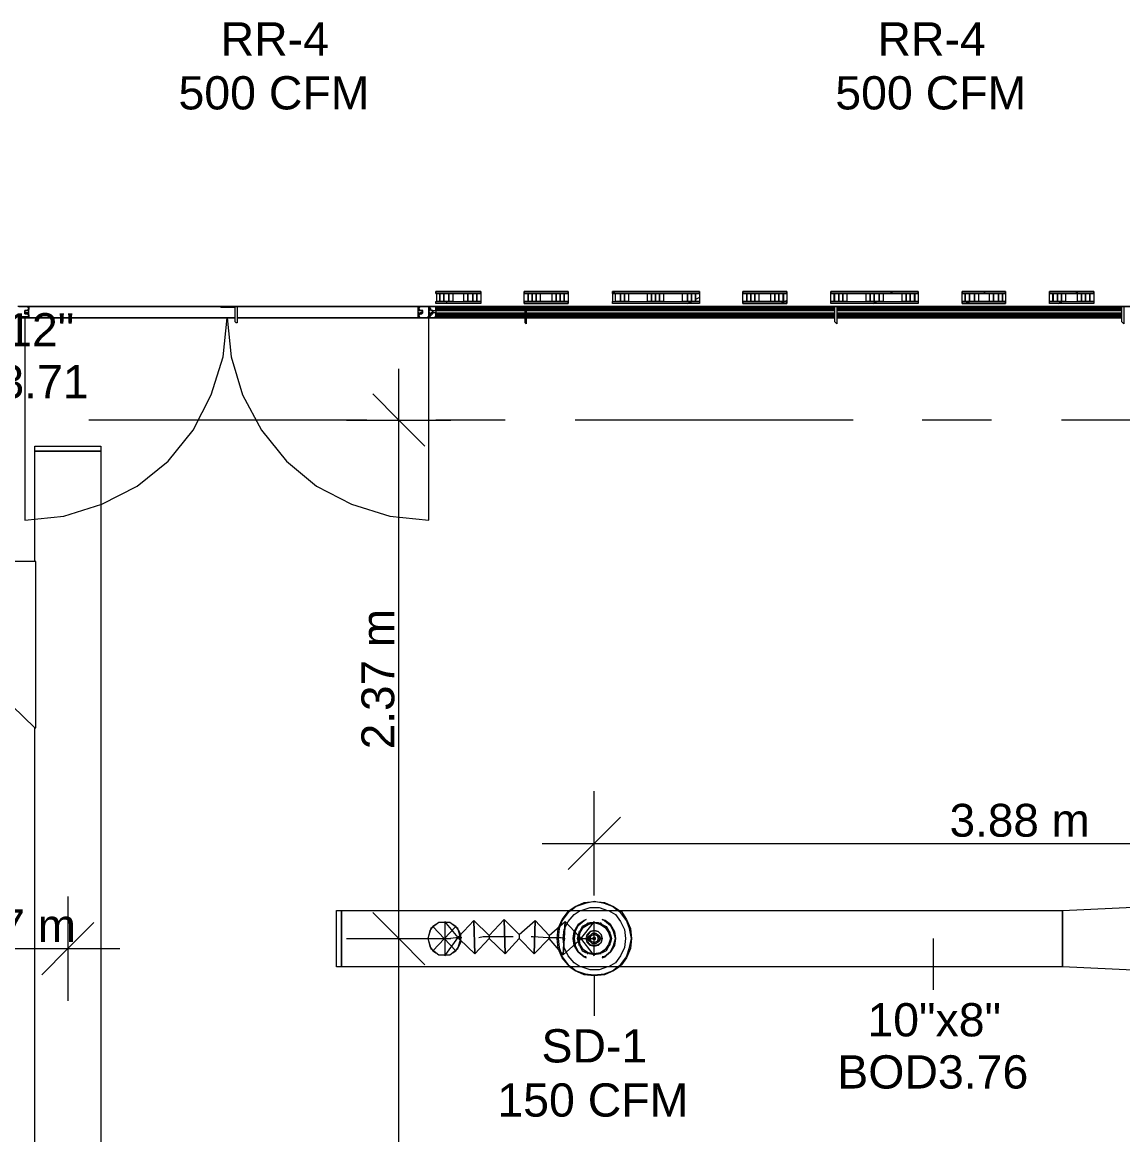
# Model space of a CAD drawing. Header units: metres. Extents: x -2 to 237, y -8 to 52.
# Drawn here: x 37.8 to 42.83, y 29.58 to 34.67 of the extents above; entities that cross this region are included whole.
import ezdxf

# ---------------------------------------------------------------- set-up
doc = ezdxf.new("R2010")
doc.units = ezdxf.units.M
doc.layers.add('HVAC - Ductos', color=5, linetype='Continuous', lineweight=0)
doc.layers.add('PDF4_Text', color=7, linetype='Continuous', lineweight=0)
doc.layers.add('PDF4_Geometry', color=7, linetype='Continuous', lineweight=0, true_color=0xaaaaaa)
doc.styles.add('PDF Helvetica', font='')
doc.styles.get('PDF Helvetica').set_extended_font_data('Helvetica')

msp = doc.modelspace()

# ---------------------------------------------------------------- linework, layer by layer
at = {"layer": 'HVAC - Ductos', "lineweight": 0}
for points in [[(39.5204, 26.0684), (39.5204, 30.4805), (39.5204, 33.0828)], [(39.4014, 32.9683), (39.5204, 32.8492), (39.6396, 32.7301)], [(39.2822, 32.8492), (39.5204, 32.8492), (39.7587, 32.8492)], [(37.7015, 31.5939), (37.8573, 31.4426)], [(40.4139, 30.6775), (40.4139, 30.9157), (40.4139, 31.154)], [(40.533, 31.0349), (40.4139, 30.9157), (40.2947, 30.7966)], [(40.1756, 30.9157), (44.2945, 30.9157), (46.6541, 30.9157), (48.8899, 30.9157)], [(38.0085, 30.673), (38.0085, 30.4347), (38.0085, 30.1964)], [(40.2993, 30.6087), (40.3268, 30.6271), (40.368, 30.6454), (40.4139, 30.65), (40.4597, 30.6454), (40.5009, 30.6271), (40.5284, 30.6087)], [(40.5192, 30.6087), (40.4964, 30.6271), (40.4597, 30.6409), (40.4139, 30.65), (40.3726, 30.6409), (40.3314, 30.6271), (40.3085, 30.6087)], [(39.4014, 30.5996), (39.5204, 30.4805), (39.6396, 30.3614)], [(40.2993, 30.3522), (40.2947, 30.3614), (40.2673, 30.3935), (40.2489, 30.4347), (40.2443, 30.4805), (40.2489, 30.5263), (40.2673, 30.5676), (40.2947, 30.6042), (40.2993, 30.6087)], [(40.3085, 30.6087), (40.2947, 30.5996), (40.2673, 30.563), (40.2535, 30.5263), (40.2489, 30.4805), (40.2535, 30.4393), (40.2673, 30.3981), (40.2947, 30.3614), (40.3085, 30.3522)], [(40.3497, 30.3522), (40.3222, 30.3705), (40.2947, 30.4026), (40.2764, 30.4393), (40.2719, 30.4805), (40.2764, 30.5217), (40.2947, 30.5584), (40.3222, 30.5905), (40.3497, 30.6087)], [(40.3497, 30.6087), (40.3543, 30.6087), (40.3956, 30.6225), (40.4368, 30.6225), (40.4734, 30.6087), (40.478, 30.6087)], [(40.478, 30.6087), (40.5101, 30.5905), (40.533, 30.5584), (40.5513, 30.5217), (40.5559, 30.4805), (40.5513, 30.4393), (40.533, 30.4026), (40.5101, 30.3705), (40.478, 30.3522)], [(40.5192, 30.3522), (40.533, 30.3614), (40.5605, 30.3981), (40.5742, 30.4393), (40.5834, 30.4805), (40.5742, 30.5263), (40.5605, 30.563), (40.533, 30.5996), (40.5192, 30.6087)], [(40.5284, 30.6087), (40.5376, 30.6042), (40.5605, 30.5676), (40.5788, 30.5263), (40.5834, 30.4805), (40.5788, 30.4347), (40.5605, 30.3935), (40.5376, 30.3614), (40.5284, 30.3522)], [(42.5535, 30.6087), (43.0391, 30.6317)], [(42.5535, 30.3522), (42.5535, 30.6087)], [(38.1277, 30.5538), (38.0085, 30.4347), (37.8894, 30.3156)], [(39.6899, 30.5447), (39.6763, 30.5355), (39.6625, 30.5171), (39.6579, 30.4988), (39.6533, 30.4805), (39.6579, 30.4622), (39.6625, 30.4439), (39.6763, 30.4255), (39.6899, 30.4163)], [(39.7953, 30.4897), (39.8641, 30.563), (39.8686, 30.4118), (39.7999, 30.4759), (39.7312, 30.5584), (39.7312, 30.4026)], [(39.7312, 30.5584), (39.7312, 30.4026), (39.7953, 30.4897), (39.7999, 30.4759)], [(39.7679, 30.4163), (39.7816, 30.4255), (39.7953, 30.4439), (39.8045, 30.4622), (39.8045, 30.4805), (39.8045, 30.4988), (39.7953, 30.5171), (39.7816, 30.5355), (39.7679, 30.5447)], [(39.9328, 30.4943), (40.0015, 30.5676), (40.0061, 30.4118), (39.9328, 30.4805), (39.8686, 30.4118), (39.8641, 30.563), (39.9328, 30.4943), (39.9328, 30.4805)], [(40.0702, 30.4988), (40.1435, 30.563), (40.139, 30.4118), (40.0702, 30.4805), (40.0061, 30.4118), (40.0015, 30.5676), (40.0702, 30.4988), (40.0702, 30.4805)], [(40.2077, 30.4943), (40.281, 30.5584), (40.2719, 30.4072), (40.2077, 30.4805), (40.139, 30.4118), (40.1435, 30.563), (40.2077, 30.4943), (40.2077, 30.4805)], [(40.3451, 30.4897), (40.4139, 30.4026), (40.4139, 30.5584), (40.3451, 30.4713), (40.2719, 30.4072), (40.281, 30.5584), (40.3451, 30.4897), (40.3451, 30.4713)], [(40.3497, 30.5125), (40.3635, 30.5309), (40.3818, 30.5492), (40.3864, 30.5492), (40.3864, 30.5538)], [(40.3772, 30.5447), (40.3956, 30.5538), (40.4139, 30.5538), (40.4322, 30.5538), (40.4505, 30.5447)], [(40.4872, 30.508), (40.4826, 30.508), (40.4826, 30.5125), (40.4642, 30.5309), (40.4505, 30.5447), (40.4688, 30.5355), (40.478, 30.5171), (40.4872, 30.4988), (40.4918, 30.4805), (40.4872, 30.4622), (40.478, 30.4439), (40.4688, 30.4255), (40.4505, 30.4163), (40.4322, 30.4118), (40.4139, 30.4072), (40.3956, 30.4118), (40.3772, 30.4163)], [(40.391, 30.5492), (40.4139, 30.5538), (40.4414, 30.5492)], [(40.4414, 30.5538), (40.4414, 30.5492), (40.4459, 30.5492), (40.4642, 30.5309), (40.478, 30.5171), (40.4872, 30.4988), (40.4872, 30.4805), (40.4872, 30.4622), (40.478, 30.4439), (40.4642, 30.4301), (40.4505, 30.4163)], [(39.887, 30.4851), (39.9053, 30.4897), (39.9832, 30.4897), (40.0428, 30.4897)], [(40.1253, 30.4897), (40.1344, 30.4897), (40.2031, 30.4851), (40.2627, 30.4851), (40.281, 30.4805)], [(40.3451, 30.4576), (40.3405, 30.4805), (40.3451, 30.508), (40.3451, 30.5125)], [(40.4826, 30.508), (40.4872, 30.4805), (40.4826, 30.4576)], [(39.2822, 30.4805), (39.5204, 30.4805), (39.7587, 30.4805)], [(39.7312, 30.4805), (39.7449, 30.4805), (39.7816, 30.4851), (39.8091, 30.4851)], [(40.3451, 30.4485), (40.3451, 30.453)], [(40.3497, 30.4805), (40.3635, 30.4805), (40.4002, 30.4805), (40.4139, 30.4805)], [(40.3818, 30.4163), (40.3635, 30.4301), (40.3497, 30.4485)], [(40.4872, 30.453), (40.4826, 30.453), (40.4826, 30.4485), (40.4642, 30.4301), (40.4459, 30.4163)], [(41.9625, 30.4805), (41.9625, 30.2468)], [(37.2022, 30.4347), (38.2467, 30.4347)], [(40.3864, 30.4118), (40.3818, 30.4118)], [(40.4459, 30.4118), (40.4414, 30.4118), (40.4139, 30.4072), (40.391, 30.4118)], [(40.5284, 30.3522), (40.5009, 30.3338), (40.4597, 30.3156), (40.4139, 30.311), (40.368, 30.3156), (40.3268, 30.3338), (40.2993, 30.3522)], [(40.3085, 30.3522), (40.3314, 30.3338), (40.3726, 30.3201), (40.4139, 30.3156), (40.4597, 30.3201), (40.4964, 30.3338), (40.5192, 30.3522)], [(40.478, 30.3522), (40.4734, 30.3522), (40.4368, 30.3384), (40.3956, 30.3384), (40.3543, 30.3522), (40.3497, 30.3522)], [(43.0391, 30.3293), (42.5535, 30.3522)], [(40.4139, 30.311), (40.4139, 30.1277)]]:
    msp.add_lwpolyline(points, dxfattribs=at)
for points in [[(38.1597, 32.7071), (37.8573, 32.7071), (37.8573, 32.7301), (38.1597, 32.7301)], [(37.8619, 31.4426), (37.8619, 32.2032), (37.8573, 32.2032), (37.8573, 32.7071), (38.1597, 32.7071), (38.1597, 25.6103), (37.8573, 25.6103), (37.8573, 31.4426)], [(37.8619, 32.2032), (37.7015, 32.2032), (37.7015, 31.5939), (37.8573, 31.4426), (37.8619, 31.4426)], [(39.2593, 30.6087), (39.2593, 30.3522), (39.2364, 30.3522), (39.2364, 30.6087)], [(42.5535, 30.3522), (39.2593, 30.3522), (39.2593, 30.6087), (42.5535, 30.6087)], [(40.3772, 30.3981), (40.368, 30.3981), (40.3405, 30.4209), (40.3268, 30.4485), (40.3222, 30.4805), (40.3268, 30.5125), (40.3405, 30.5401), (40.368, 30.563), (40.3772, 30.5676), (40.368, 30.563), (40.3405, 30.5447), (40.3222, 30.5125), (40.3177, 30.4805), (40.3222, 30.4485), (40.3405, 30.4209), (40.368, 30.3981), (40.3772, 30.3935), (40.368, 30.3981), (40.3405, 30.4209), (40.3222, 30.4485), (40.3177, 30.4805), (40.3222, 30.5125), (40.3405, 30.5447), (40.368, 30.563), (40.3772, 30.5676), (40.368, 30.563), (40.3405, 30.5401), (40.3268, 30.5125), (40.3222, 30.4805), (40.3268, 30.4485), (40.3405, 30.4209), (40.368, 30.3981)], [(40.3772, 30.4163), (40.3635, 30.4301), (40.3497, 30.4439), (40.3451, 30.4622), (40.3405, 30.4805), (40.3451, 30.4988), (40.3497, 30.5171), (40.3635, 30.5309), (40.3772, 30.5447), (40.3589, 30.5355), (40.3497, 30.5171), (40.3405, 30.4988), (40.336, 30.4805), (40.3405, 30.4622), (40.3497, 30.4439), (40.3589, 30.4255)], [(40.3635, 30.5309), (40.3864, 30.5447), (40.4139, 30.5538), (40.4414, 30.5447), (40.4642, 30.5309), (40.478, 30.508), (40.4872, 30.4805), (40.478, 30.453), (40.4642, 30.4301), (40.4414, 30.4163), (40.4139, 30.4118), (40.3864, 30.4163), (40.3635, 30.4301), (40.3497, 30.453), (40.3451, 30.4805), (40.3497, 30.508)], [(40.5101, 30.4805), (40.5009, 30.5125), (40.4872, 30.5401), (40.4597, 30.563), (40.4505, 30.5676), (40.4642, 30.563), (40.4872, 30.5447), (40.5055, 30.5125), (40.5101, 30.4805), (40.5055, 30.4485), (40.4872, 30.4209), (40.4642, 30.3981), (40.4505, 30.3935), (40.4642, 30.3981), (40.4872, 30.4209), (40.5055, 30.4485), (40.5101, 30.4805), (40.5055, 30.5125), (40.4872, 30.5447), (40.4642, 30.563), (40.4505, 30.5676), (40.4597, 30.563), (40.4872, 30.5401), (40.5009, 30.5125), (40.5101, 30.4805), (40.5009, 30.4485), (40.4872, 30.4209), (40.4597, 30.3981), (40.4505, 30.3981), (40.4597, 30.3981), (40.4872, 30.4209), (40.5009, 30.4485)], [(40.4322, 30.453), (40.4459, 30.4622), (40.4505, 30.4805), (40.4459, 30.4622), (40.4322, 30.4485), (40.4139, 30.4439), (40.3956, 30.4485), (40.3818, 30.4622), (40.3772, 30.4805), (40.3818, 30.4988), (40.3956, 30.5125), (40.4139, 30.5171), (40.4322, 30.5125), (40.4459, 30.4988), (40.4505, 30.4805), (40.4459, 30.4988), (40.4322, 30.5125), (40.4139, 30.5171), (40.3956, 30.5125), (40.3864, 30.4988), (40.3818, 30.4805), (40.3864, 30.4622), (40.3956, 30.453), (40.4139, 30.4485)], [(40.423, 30.4576), (40.4322, 30.4667), (40.4414, 30.4805), (40.4368, 30.4667), (40.423, 30.4576), (40.4047, 30.4576), (40.3956, 30.4667), (40.3864, 30.4805), (40.3956, 30.4943), (40.4047, 30.5034), (40.423, 30.5034), (40.4368, 30.4943), (40.4414, 30.4805), (40.4322, 30.4943), (40.423, 30.5034), (40.4047, 30.5034), (40.3956, 30.4943), (40.391, 30.4805), (40.3956, 30.4667), (40.4047, 30.4576)], [(40.4139, 30.4988), (40.4276, 30.4943), (40.4322, 30.4805), (40.4276, 30.4667), (40.4139, 30.4622), (40.4002, 30.4667), (40.3956, 30.4805), (40.4002, 30.4943)], [(40.4139, 30.4851), (40.4093, 30.4805), (40.4093, 30.4851), (40.4184, 30.4851), (40.4184, 30.4805), (40.4184, 30.4851)], [(40.4184, 30.4759), (40.4184, 30.4805), (40.4184, 30.4759), (40.4093, 30.4759), (40.4093, 30.4805), (40.4139, 30.4759)]]:
    msp.add_lwpolyline(points, close=True, dxfattribs=at)
at = {"layer": 'PDF4_Geometry', "lineweight": 0}
for points in [[(39.8961, 33.4356), (39.6899, 33.4356)], [(39.6899, 33.4265), (39.6899, 33.4356), (39.6899, 33.4265), (39.8961, 33.4265), (39.8961, 33.3898), (39.8778, 33.3898), (39.8778, 33.4265), (39.8961, 33.4265), (39.8961, 33.4356), (39.8961, 33.4265)], [(40.2947, 33.4356), (40.0932, 33.4356)], [(40.0932, 33.4265), (40.0932, 33.4356), (40.0932, 33.4265), (40.2947, 33.4265), (40.2947, 33.3898), (40.2764, 33.3898), (40.2764, 33.4265), (40.2947, 33.4265), (40.2947, 33.4356), (40.2947, 33.4265)], [(41.2935, 33.4356), (41.092, 33.4356)], [(41.092, 33.4265), (41.092, 33.4356), (41.092, 33.4265), (41.2935, 33.4265), (41.2935, 33.3898), (41.2798, 33.3898), (41.2798, 33.4265), (41.2935, 33.4265), (41.2935, 33.4356), (41.2935, 33.4265)], [(41.8937, 33.4356), (41.4952, 33.4356)], [(41.4952, 33.4265), (41.4952, 33.4356), (41.4952, 33.4265), (41.8937, 33.4265), (41.8937, 33.3898), (41.88, 33.3898), (41.88, 33.4265), (41.8937, 33.4265), (41.8937, 33.4356), (41.8937, 33.4265)], [(42.2923, 33.4356), (42.0953, 33.4356)], [(42.0953, 33.4265), (42.0953, 33.4356), (42.0953, 33.4265), (42.2923, 33.4265), (42.2923, 33.3898), (42.2786, 33.3898), (42.2786, 33.4265), (42.2923, 33.4265), (42.2923, 33.4356), (42.2923, 33.4265)], [(42.6955, 33.4356), (42.4939, 33.4356)], [(42.4939, 33.4265), (42.4939, 33.4356), (42.4939, 33.4265), (42.6955, 33.4265), (42.6955, 33.3898), (42.6772, 33.3898), (42.6772, 33.4265), (42.6955, 33.4265), (42.6955, 33.4356), (42.6955, 33.4265)], [(39.6899, 33.3807), (39.6899, 33.3898), (39.8961, 33.3898), (39.8961, 33.3807)], [(39.6945, 33.4265), (39.7083, 33.4265), (39.7083, 33.3898), (39.6945, 33.3898)], [(39.7266, 33.4265), (39.7266, 33.3898), (39.7083, 33.3898), (39.7083, 33.4265)], [(39.7495, 33.4265), (39.7495, 33.3898), (39.7266, 33.3898), (39.7266, 33.4265)], [(39.7403, 33.3807), (39.7403, 33.3898), (39.8961, 33.3898), (39.8961, 33.3807)], [(39.7679, 33.4265), (39.7679, 33.3898), (39.7495, 33.3898), (39.7495, 33.4265)], [(39.8366, 33.4265), (39.8366, 33.3898), (39.8183, 33.3898), (39.8183, 33.4265)], [(39.8595, 33.4265), (39.8595, 33.3898), (39.8366, 33.3898), (39.8366, 33.4265)], [(39.8778, 33.4265), (39.8778, 33.3898), (39.8595, 33.3898), (39.8595, 33.4265)], [(40.2947, 33.3807), (40.2947, 33.3898), (40.0932, 33.3898), (40.0932, 33.4265), (40.1115, 33.4265), (40.1115, 33.3898), (40.0932, 33.3898), (40.2947, 33.3898), (40.2947, 33.3807), (40.0932, 33.3807), (40.0932, 33.3898), (40.0932, 33.3807)], [(40.1298, 33.4265), (40.1298, 33.3898), (40.1115, 33.3898), (40.1115, 33.4265)], [(40.1481, 33.4265), (40.1481, 33.3898), (40.1298, 33.3898), (40.1298, 33.4265)], [(40.1665, 33.4265), (40.1665, 33.3898), (40.1481, 33.3898), (40.1481, 33.4265)], [(40.2397, 33.4265), (40.2397, 33.3898), (40.2215, 33.3898), (40.2215, 33.4265)], [(40.2581, 33.4265), (40.2581, 33.3898), (40.2397, 33.3898), (40.2397, 33.4265)], [(40.2764, 33.4265), (40.2764, 33.3898), (40.2581, 33.3898), (40.2581, 33.4265)], [(40.4964, 33.3807), (40.4964, 33.3898), (40.8949, 33.3898), (40.8949, 33.3807)], [(40.4964, 33.3807), (40.4964, 33.3898), (40.8949, 33.3898), (40.8949, 33.3807)], [(40.533, 33.4265), (40.533, 33.3898), (40.5101, 33.3898), (40.5101, 33.4265)], [(40.5513, 33.4265), (40.5513, 33.3898), (40.533, 33.3898), (40.533, 33.4265)], [(40.5696, 33.4265), (40.5696, 33.3898), (40.5513, 33.3898), (40.5513, 33.4265)], [(40.6751, 33.4265), (40.6751, 33.3898), (40.6567, 33.3898), (40.6567, 33.4265)], [(40.6933, 33.4265), (40.6933, 33.3898), (40.6751, 33.3898), (40.6751, 33.4265)], [(40.7117, 33.4265), (40.7117, 33.3898), (40.6933, 33.3898), (40.6933, 33.4265)], [(40.73, 33.4265), (40.73, 33.3898), (40.7117, 33.3898), (40.7117, 33.4265)], [(40.8399, 33.4265), (40.8399, 33.3898), (40.8171, 33.3898), (40.8171, 33.4265)], [(40.8583, 33.4265), (40.8583, 33.3898), (40.8399, 33.3898), (40.8399, 33.4265)], [(40.8399, 33.3807), (40.8629, 33.3898)], [(40.8766, 33.4265), (40.8766, 33.3898), (40.8583, 33.3898), (40.8583, 33.4265)], [(41.2935, 33.3807), (41.2935, 33.3898), (41.092, 33.3898), (41.092, 33.4265), (41.1103, 33.4265), (41.1103, 33.3898), (41.092, 33.3898), (41.2935, 33.3898), (41.2935, 33.3807), (41.092, 33.3807), (41.092, 33.3898), (41.092, 33.3807)], [(41.1286, 33.4265), (41.1286, 33.3898), (41.1103, 33.3898), (41.1103, 33.4265)], [(41.1469, 33.4265), (41.1469, 33.3898), (41.1286, 33.3898), (41.1286, 33.4265)], [(41.1652, 33.4265), (41.1652, 33.3898), (41.1469, 33.3898), (41.1469, 33.4265)], [(41.2385, 33.4265), (41.2385, 33.3898), (41.2203, 33.3898), (41.2203, 33.4265)], [(41.2569, 33.4265), (41.2569, 33.3898), (41.2385, 33.3898), (41.2385, 33.4265)], [(41.2752, 33.4265), (41.2752, 33.3898), (41.2569, 33.3898), (41.2569, 33.4265)], [(41.2661, 33.3807), (41.2844, 33.3898)], [(41.4952, 33.4265), (41.5089, 33.4265), (41.5089, 33.3898), (41.4952, 33.3898)], [(41.4952, 33.3807), (41.4952, 33.3898), (41.8937, 33.3898), (41.8937, 33.3807)], [(41.4952, 33.3807), (41.4952, 33.3898), (41.8937, 33.3898), (41.8937, 33.3807)], [(41.5318, 33.4265), (41.5318, 33.3898), (41.5134, 33.3898), (41.5134, 33.4265)], [(41.5501, 33.4265), (41.5501, 33.3898), (41.5318, 33.3898), (41.5318, 33.4265)], [(41.5684, 33.4265), (41.5684, 33.3898), (41.5501, 33.3898), (41.5501, 33.4265)], [(41.6738, 33.4265), (41.6738, 33.3898), (41.6555, 33.3898), (41.6555, 33.4265)], [(41.6921, 33.4265), (41.6921, 33.3898), (41.6738, 33.3898), (41.6738, 33.4265)], [(41.6876, 33.3807), (41.7059, 33.3898)], [(41.715, 33.4265), (41.715, 33.3898), (41.6921, 33.3898), (41.6921, 33.4265)], [(41.7334, 33.4265), (41.7334, 33.3898), (41.715, 33.3898), (41.715, 33.4265)], [(41.8387, 33.4265), (41.8387, 33.3898), (41.8204, 33.3898), (41.8204, 33.4265)], [(41.8571, 33.4265), (41.8571, 33.3898), (41.8387, 33.3898), (41.8387, 33.4265)], [(41.8754, 33.4265), (41.8754, 33.3898), (41.8571, 33.3898), (41.8571, 33.4265)], [(42.2923, 33.3807), (42.2923, 33.3898), (42.0953, 33.3898), (42.0953, 33.4265), (42.109, 33.4265), (42.109, 33.3898), (42.0953, 33.3898), (42.2923, 33.3898), (42.2923, 33.3807), (42.0953, 33.3807), (42.0953, 33.3898), (42.0953, 33.3807)], [(42.1274, 33.4265), (42.1274, 33.3898), (42.109, 33.3898), (42.109, 33.4265)], [(42.109, 33.3807), (42.132, 33.3898)], [(42.1503, 33.4265), (42.1503, 33.3898), (42.1274, 33.3898), (42.1274, 33.4265)], [(42.1686, 33.4265), (42.1686, 33.3898), (42.1503, 33.3898), (42.1503, 33.4265)], [(42.2374, 33.4265), (42.2374, 33.3898), (42.219, 33.3898), (42.219, 33.4265)], [(42.2603, 33.4265), (42.2603, 33.3898), (42.2374, 33.3898), (42.2374, 33.4265)], [(42.2786, 33.4265), (42.2786, 33.3898), (42.2603, 33.3898), (42.2603, 33.4265)], [(42.4939, 33.4265), (42.5077, 33.4265), (42.5077, 33.3898), (42.4939, 33.3898)], [(42.4939, 33.3807), (42.4939, 33.3898), (42.6955, 33.3898), (42.6955, 33.3807)], [(42.4939, 33.3807), (42.4939, 33.3898), (42.6955, 33.3898), (42.6955, 33.3807)], [(42.5306, 33.4265), (42.5306, 33.3898), (42.5123, 33.3898), (42.5123, 33.4265)], [(42.5489, 33.4265), (42.5489, 33.3898), (42.5306, 33.3898), (42.5306, 33.4265)], [(42.5352, 33.3807), (42.5535, 33.3898)], [(42.5672, 33.4265), (42.5672, 33.3898), (42.5489, 33.3898), (42.5489, 33.4265)], [(42.6406, 33.4265), (42.6406, 33.3898), (42.6222, 33.3898), (42.6222, 33.4265)], [(42.6588, 33.4265), (42.6588, 33.3898), (42.6406, 33.3898), (42.6406, 33.4265)], [(42.6772, 33.4265), (42.6772, 33.3898), (42.6588, 33.3898), (42.6588, 33.4265)], [(38.7828, 33.2936), (38.7782, 33.2936), (38.7736, 33.2982), (38.7736, 33.3623), (38.7141, 33.3623), (38.7095, 33.3623), (38.7049, 33.3669), (38.7828, 33.3669)], [(39.6763, 33.3394), (39.6671, 33.3394), (39.6671, 33.3303), (39.6625, 33.3303), (39.6625, 33.3348), (39.6625, 33.3394), (39.6579, 33.3394), (39.6579, 33.3166), (39.6899, 33.3166), (39.6899, 33.3211), (39.6854, 33.3211), (39.6854, 33.3166), (39.6625, 33.3166), (39.6625, 33.3211), (39.6625, 33.3257), (39.6671, 33.3257), (39.6671, 33.3303), (39.6671, 33.3257), (39.6625, 33.3257), (39.6625, 33.3303), (39.6671, 33.3303), (39.6671, 33.3348), (39.6763, 33.3348), (39.6763, 33.3394), (39.6763, 33.3486), (39.6671, 33.3486), (39.6671, 33.3532), (39.6671, 33.3577), (39.6625, 33.3577), (39.6625, 33.3532), (39.6625, 33.3577), (39.6671, 33.3577), (39.6625, 33.3623), (39.6625, 33.3577), (39.6625, 33.3669), (39.6854, 33.3669), (39.6899, 33.3669), (39.6899, 33.3623), (39.6899, 33.3669), (39.6579, 33.3669), (39.6579, 33.3486), (39.6625, 33.3486), (39.6625, 33.3532), (39.6671, 33.3532), (39.6671, 33.3486), (39.6763, 33.3486), (39.6763, 33.344)], [(39.6899, 33.3577), (40.0977, 33.3577)], [(40.0977, 33.3486), (39.6899, 33.3486)], [(40.0977, 33.3348), (39.6899, 33.3348), (39.6899, 33.3394), (39.6899, 33.3348)], [(39.6899, 33.3303), (40.0977, 33.3303), (39.6899, 33.3303), (39.6899, 33.3348)], [(40.1023, 33.289), (40.0977, 33.2936), (40.0977, 33.2982), (40.0977, 33.3623), (40.0336, 33.3623), (40.029, 33.3623), (40.0244, 33.3669), (40.1023, 33.3669)], [(40.9957, 33.3669), (40.1023, 33.3669)], [(40.9957, 33.3577), (40.1023, 33.3577)], [(40.9957, 33.3532), (40.1023, 33.3532)], [(40.9957, 33.3486), (40.1023, 33.3486)], [(40.9957, 33.3486), (40.1023, 33.3486)], [(40.9957, 33.3348), (40.1023, 33.3348)], [(40.9957, 33.3669), (42.329, 33.3669), (43.6622, 33.3669), (45.0001, 33.3669), (43.6622, 33.3669), (42.329, 33.3669)], [(42.329, 33.3669), (40.9957, 33.3669)], [(40.9957, 33.3577), (41.5134, 33.3577)], [(41.5134, 33.3486), (40.9957, 33.3486)], [(41.5226, 33.289), (41.518, 33.2936), (41.5134, 33.2982), (41.5134, 33.3623), (41.4539, 33.3623), (41.4493, 33.3623), (41.4447, 33.3669), (41.5226, 33.3669)], [(42.329, 33.3669), (41.5226, 33.3669)], [(42.329, 33.3577), (41.5226, 33.3577)], [(42.329, 33.3532), (41.5226, 33.3532)], [(42.329, 33.3486), (41.5226, 33.3486)], [(42.329, 33.3486), (41.5226, 33.3486)], [(42.329, 33.3348), (41.5226, 33.3348)], [(42.329, 33.3577), (42.8238, 33.3577)], [(42.8238, 33.3486), (42.329, 33.3486)], [(42.833, 33.289), (42.8284, 33.2936), (42.8238, 33.2982), (42.8238, 33.3623), (42.7597, 33.3623), (42.7551, 33.3623), (42.7551, 33.3669), (42.833, 33.3669)], [(40.0977, 33.3257), (39.6899, 33.3257)], [(40.9957, 33.3303), (40.1023, 33.3303)], [(40.9957, 33.3303), (40.1023, 33.3303)], [(40.9957, 33.3257), (40.1023, 33.3257)], [(40.9957, 33.3166), (40.1023, 33.3166)], [(41.5134, 33.3303), (40.9957, 33.3303)], [(42.329, 33.3303), (41.5226, 33.3303)], [(42.329, 33.3303), (41.5226, 33.3303)], [(42.329, 33.3257), (41.5226, 33.3257)], [(42.329, 33.3166), (41.5226, 33.3166)], [(42.8238, 33.3303), (42.329, 33.3303)]]:
    msp.add_lwpolyline(points, close=True, dxfattribs=at)
for points in [[(40.5101, 33.4356), (40.4964, 33.4265), (40.8949, 33.4265), (40.4964, 33.4265), (40.4964, 33.4356), (40.8949, 33.4356), (40.8949, 33.4265), (40.8949, 33.3898), (40.8766, 33.3898), (40.8766, 33.4265), (40.8949, 33.4265), (40.8949, 33.4356), (40.4964, 33.4356), (40.4964, 33.4265), (40.4964, 33.3898), (40.5101, 33.3898), (40.5101, 33.4265), (40.4964, 33.4265)], [(41.7792, 33.4356), (41.7655, 33.4265)], [(42.2007, 33.4356), (42.1915, 33.4265)], [(42.6268, 33.4356), (42.613, 33.4265)], [(40.8949, 33.4082), (40.8858, 33.4036), (40.8766, 33.399)], [(41.2935, 33.3944), (41.2844, 33.3898)], [(37.7794, 33.3166), (37.8298, 33.3166), (37.8298, 33.3394), (37.8252, 33.3348), (37.8252, 33.3394), (37.8115, 33.3394), (37.8115, 33.3486), (37.8252, 33.3486), (37.8252, 33.3532), (37.8252, 33.3486), (37.8298, 33.3486), (37.8298, 33.3669), (37.7794, 33.3669)], [(37.784, 33.3669), (37.8252, 33.3669), (37.8252, 33.3623), (37.8252, 33.3669), (37.8298, 33.3669), (37.8252, 33.3669), (37.8252, 33.3623), (37.8298, 33.3623), (37.8298, 33.3577), (37.8298, 33.3532), (37.8252, 33.3532), (37.8252, 33.3486), (37.8206, 33.3486), (37.8115, 33.3486), (37.8115, 33.3394), (37.8115, 33.3348), (37.8206, 33.3348), (37.8252, 33.3348), (37.8252, 33.3303), (37.8298, 33.3303), (37.8298, 33.3211), (37.8252, 33.3211), (37.8298, 33.3211), (37.8298, 33.3166), (37.8252, 33.3166), (37.8252, 33.3211), (37.784, 33.3211)], [(37.8298, 33.3348), (37.8115, 33.3348), (37.8115, 33.3486), (37.8298, 33.3486)], [(39.6075, 33.3669), (37.8298, 33.3669), (39.6075, 33.3669), (39.6075, 33.3166), (39.6579, 33.3166), (39.6579, 33.344), (39.6579, 33.3211), (39.6579, 33.3166), (39.6533, 33.3166), (39.6533, 33.3211), (39.6579, 33.3211), (39.6533, 33.3211), (39.6533, 33.3166), (39.6167, 33.3166), (39.6167, 33.3211), (39.6121, 33.3211), (39.6121, 33.3166), (39.6121, 33.3211), (39.6121, 33.3303), (39.6167, 33.3303), (39.6167, 33.3348), (39.6258, 33.3348), (39.6304, 33.3394), (39.6304, 33.3486), (39.6258, 33.3486), (39.6167, 33.3486), (39.6167, 33.3532), (39.6121, 33.3532), (39.6121, 33.3577), (39.6121, 33.3623), (39.6121, 33.3669), (39.6121, 33.3623), (39.6167, 33.3623), (39.6167, 33.3669), (39.6533, 33.3669), (39.6579, 33.3669), (39.6579, 33.3623), (39.6579, 33.344), (39.6579, 33.3669), (39.6075, 33.3669), (39.6075, 33.3486), (39.6121, 33.3486), (39.6121, 33.3532), (39.6121, 33.3486), (39.6167, 33.3486), (39.6258, 33.3486), (39.6258, 33.344), (39.6258, 33.3394), (39.6167, 33.3394), (39.6121, 33.3348), (39.6121, 33.3394), (39.6075, 33.3394), (39.6075, 33.3166), (38.7828, 33.3166), (39.6075, 33.3166)], [(37.8298, 33.3166), (38.7736, 33.3166), (37.8298, 33.3166), (37.8298, 33.3669)], [(39.6075, 33.3486), (39.6258, 33.3486), (39.6258, 33.3348), (39.6075, 33.3348)], [(39.6899, 33.3211), (39.6899, 33.3166), (39.6899, 33.3394), (39.6763, 33.3394), (39.6763, 33.3486), (39.6899, 33.3486), (39.6899, 33.3532), (39.6899, 33.3486), (39.6899, 33.3669), (40.9957, 33.3669), (39.6899, 33.3669), (40.029, 33.3669)], [(40.0244, 33.3669), (39.6945, 33.3669), (40.9957, 33.3669), (39.6899, 33.3669), (39.6899, 33.3486), (40.0977, 33.3486), (39.6945, 33.3486)], [(40.029, 33.3623), (39.6899, 33.3623), (39.6899, 33.3669), (39.6899, 33.3577), (40.0977, 33.3577), (39.6899, 33.3577), (39.6899, 33.3532), (40.0977, 33.3532), (39.6899, 33.3532), (39.6899, 33.3486), (39.6899, 33.3532)], [(39.6899, 33.3486), (39.6899, 33.3394), (40.0977, 33.3394)], [(39.6945, 33.3532), (40.0977, 33.3532)], [(39.6945, 33.3348), (40.0977, 33.3348)], [(40.1023, 33.3623), (40.9957, 33.3623), (41.4493, 33.3623)], [(40.1023, 33.3577), (40.9957, 33.3577), (40.1023, 33.3577)], [(40.1023, 33.3532), (40.9957, 33.3532), (41.5134, 33.3532), (40.9957, 33.3532), (41.5134, 33.3532)], [(40.1023, 33.3394), (40.9957, 33.3394), (41.5134, 33.3394)], [(40.1023, 33.3348), (40.9957, 33.3348), (41.5134, 33.3348), (40.9957, 33.3348), (41.5134, 33.3348)], [(41.4493, 33.3669), (40.9957, 33.3669), (41.4447, 33.3669)], [(40.9957, 33.3577), (41.5134, 33.3577)], [(40.9957, 33.3577), (41.5134, 33.3577)], [(40.9957, 33.3486), (41.5134, 33.3486)], [(40.9957, 33.3486), (41.5134, 33.3486)], [(41.5226, 33.3623), (42.329, 33.3623), (42.7597, 33.3623)], [(41.5226, 33.3577), (42.329, 33.3577), (41.5226, 33.3577)], [(41.5226, 33.3532), (42.329, 33.3532), (42.8238, 33.3532), (42.329, 33.3532), (42.8238, 33.3532)], [(41.5226, 33.3394), (42.329, 33.3394), (42.8238, 33.3394)], [(41.5226, 33.3348), (42.329, 33.3348), (42.8238, 33.3348), (42.329, 33.3348), (42.8238, 33.3348)], [(42.329, 33.3669), (43.6622, 33.3669)], [(42.329, 33.3669), (43.6622, 33.3669)], [(42.329, 33.3669), (42.7551, 33.3669)], [(42.329, 33.3669), (42.7551, 33.3669)], [(42.329, 33.3577), (42.8238, 33.3577)], [(42.329, 33.3577), (42.8238, 33.3577)], [(42.329, 33.3486), (42.8238, 33.3486)], [(42.329, 33.3486), (42.8238, 33.3486)], [(37.8115, 33.3166), (37.8115, 32.391), (37.9902, 32.4094), (38.1643, 32.4644), (38.3246, 32.5468), (38.4667, 32.6613), (38.5812, 32.8034), (38.6637, 32.9638), (38.7187, 33.1379), (38.737, 33.3166), (38.7554, 33.1379), (38.8057, 32.9638), (38.8928, 32.8034), (39.0073, 32.6613), (39.1447, 32.5468), (39.3052, 32.4644), (39.4792, 32.4094), (39.6579, 32.391), (39.6579, 33.3166)], [(39.6945, 33.3303), (40.0977, 33.3303), (39.6899, 33.3303)], [(40.0977, 33.3211), (39.6899, 33.3211), (39.6899, 33.3257), (40.0977, 33.3257)], [(39.6945, 33.3166), (40.0977, 33.3166), (39.6899, 33.3166), (40.0977, 33.3166)], [(40.1023, 33.3257), (40.9957, 33.3257), (41.5134, 33.3257), (40.9957, 33.3257), (41.5134, 33.3257)], [(40.1023, 33.3211), (40.9957, 33.3211), (41.5134, 33.3211)], [(40.1023, 33.3166), (40.9957, 33.3166), (41.5134, 33.3166), (40.9957, 33.3166), (41.5134, 33.3166)], [(40.9957, 33.3303), (41.5134, 33.3303)], [(40.9957, 33.3303), (41.5134, 33.3303)], [(41.5226, 33.3257), (42.329, 33.3257), (42.8238, 33.3257), (42.329, 33.3257), (42.8238, 33.3257)], [(41.5226, 33.3211), (42.329, 33.3211), (42.8238, 33.3211)], [(41.5226, 33.3166), (42.329, 33.3166), (42.8238, 33.3166), (42.329, 33.3166), (42.8238, 33.3166)], [(42.329, 33.3303), (42.8238, 33.3303)], [(42.329, 33.3303), (42.8238, 33.3303)], [(39.3738, 32.8492), (38.1047, 32.8492)], [(40.0061, 32.8492), (39.6899, 32.8492)], [(41.5959, 32.8492), (40.3268, 32.8492)], [(42.2282, 32.8492), (41.9121, 32.8492)], [(43.818, 32.8492), (42.5489, 32.8492)]]:
    msp.add_lwpolyline(points, dxfattribs=at)
at = {"layer": 'PDF4_Geometry', "color": 8, "lineweight": 0, "true_color": 0x808080}
msp.add_lwpolyline([(39.7907, 30.5263), (39.7541, 30.5538), (39.7037, 30.5538), (39.6671, 30.5263), (39.6533, 30.4805), (39.6671, 30.4347), (39.7037, 30.4072), (39.7541, 30.4072), (39.7907, 30.4347), (39.8045, 30.4805)], close=True, dxfattribs=at)
for points in [[(39.6763, 30.5355), (39.7816, 30.4255)], [(39.7816, 30.5355), (39.6763, 30.4255)]]:
    msp.add_lwpolyline(points, dxfattribs=at)

# ---------------------------------------------------------------- texts
at = {"layer": 'PDF4_Text', "lineweight": 0, "attachment_point": 4, "style": 'PDF Helvetica'}
for s, insert, char_height in [('RR-4', (38.7063, 34.5899), 0.1519), ('RR-4', (41.7074, 34.5899), 0.1519), ('500 CFM', (38.5139, 34.3425), 0.1519), ('500 CFM', (41.5149, 34.3425), 0.1519), ('24"x12"', (37.3089, 33.2612), 0.1519), ('BOD3.71', (37.231, 33.0229), 0.1519), ('3.88 m', (42.0372, 31.02), 0.15002), ('0.57 m', (37.4051, 30.5389), 0.15002), ('10"x8"', (41.6615, 30.1089), 0.1519), ('SD-1', (40.1725, 29.9898), 0.1519), ('BOD3.76', (41.5241, 29.8707), 0.1519), ('150 CFM', (39.9709, 29.7424), 0.1519)]:
    msp.add_mtext(s, dxfattribs=dict(at, insert=insert, char_height=char_height))
at = {"layer": 'PDF4_Text', "lineweight": 0, "insert": (39.4259, 31.3456), "char_height": 0.15002, "attachment_point": 4, "rotation": 90, "style": 'PDF Helvetica'}
msp.add_mtext('2.37 m', dxfattribs=at)

doc.saveas('drawing.dxf')
